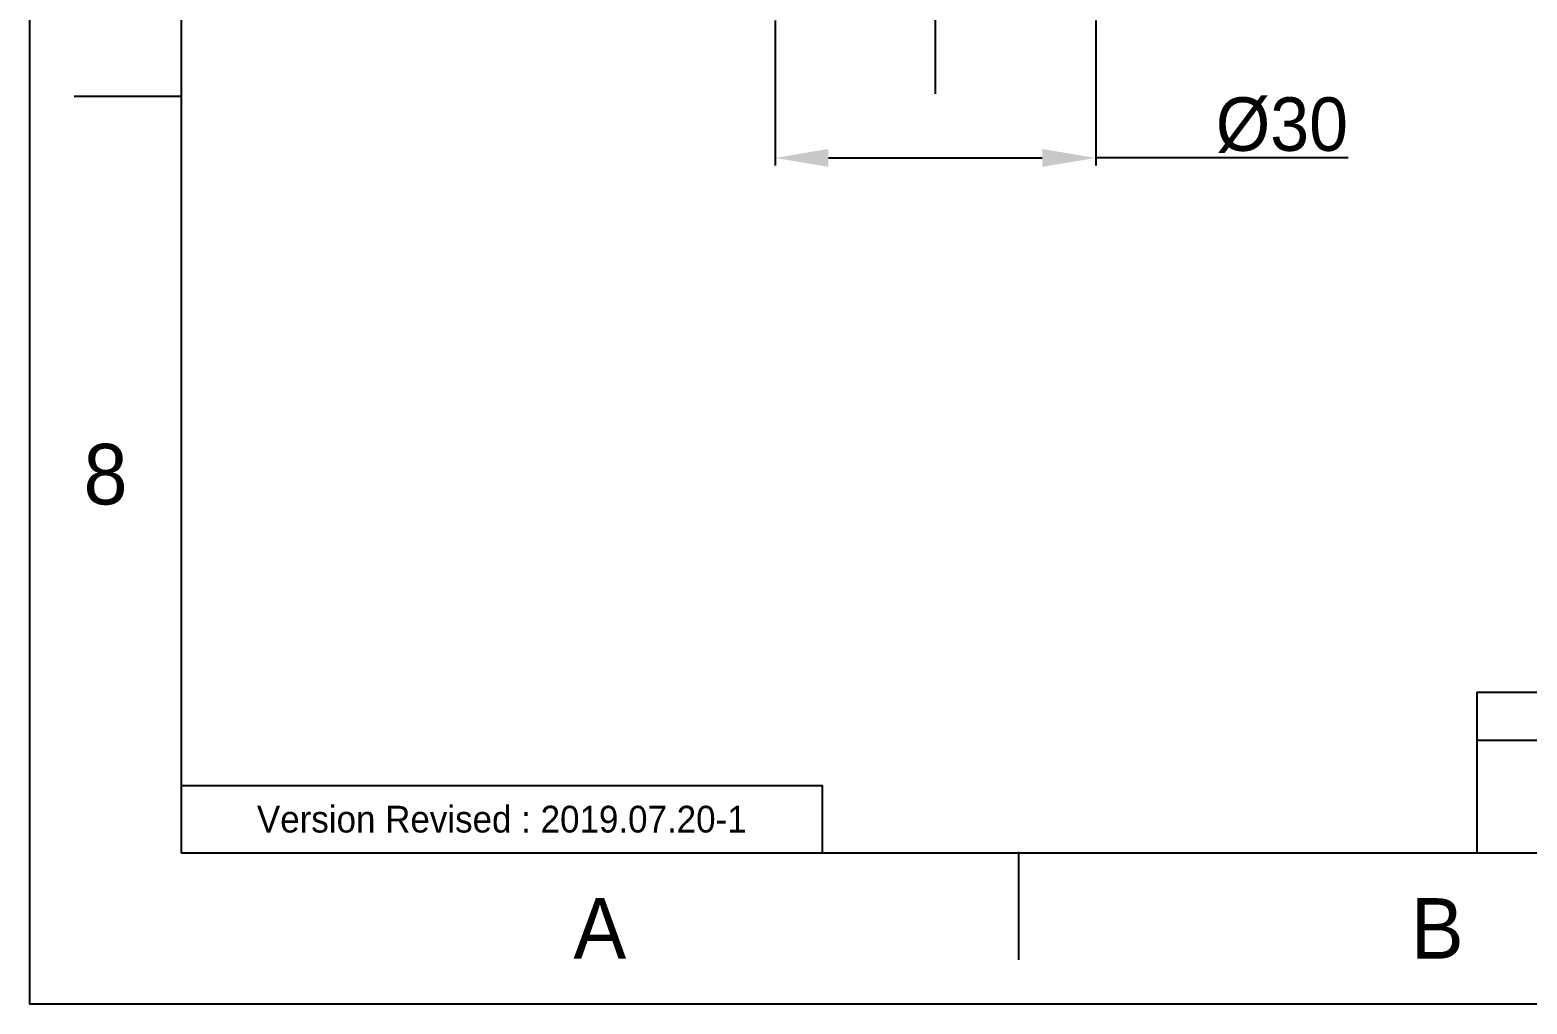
# Model space of a CAD drawing. Extents: x 8750 to 9170, y -15794 to -15200.
# Drawn here: x 8749.8 to 8889.9, y -15793.6 to -15702.6 of the extents above; entities that cross this region are included whole.
import ezdxf

# ---------------------------------------------------------------- set-up
doc = ezdxf.new("R2010")
doc.units = 0
doc.header["$MEASUREMENT"] = 0
doc.linetypes.add('CENTER2', pattern=[28.575, 19.05, -3.175, 3.175, -3.175])
doc.layers.get('0').update_dxf_attribs({"linetype": 'CONTINUOUS'})
doc.layers.get('DEFPOINTS').update_dxf_attribs({"linetype": 'CONTINUOUS'})
doc.layers.add('5', color=2, linetype='CONTINUOUS', lineweight=9)
for name, color, linetype in [('CENTER', 1, 'CENTER2'), ('FORM', 7, 'CONTINUOUS'), ('TEXT', 2, 'CONTINUOUS')]:
    doc.layers.add(name, color=color, linetype=linetype)
doc.styles.get("Standard").update_dxf_attribs({"font": 'Gulim.ttf'})
doc.dimstyles.new('STANDARD$0', dxfattribs={"dimtxt": 3.5, "dimasz": 2.5, "dimexe": 0.7, "dimexo": 0.7, "dimgap": 0.5, "dimtad": 3, "dimdec": 4, "dimdsep": 46, "dimtxsty": 'Standard', "dimcen": 0, "dimclrd": 2, "dimclre": 2, "dimclrt": 4, "dimadec": 0, "dimazin": 0, "dimtp": 0.2, "dimtm": 0.1, "dimtfac": 0.5, "dimtdec": 4, "dimtmove": 1, "dimatfit": 3, "dimfxl": 0, "dimtolj": 1, "dimarcsym": 0})

# ---------------------------------------------------------------- blocks, each defined once
blk = doc.blocks.new('*D3')
at = {"layer": '5', "color": 2, "lineweight": -2}
for p, q in [((8819.53, -15701.69), (8819.53, -15715.24)), ((8849.53, -15701.69), (8849.53, -15715.24)), ((8824.53, -15714.54), (8844.53, -15714.54)), ((8873.16, -15714.54), (8849.53, -15714.54))]:
    blk.add_line(p, q, dxfattribs=at)
at = {"layer": '5', "color": 2}
for points in [[(8824.53, -15713.7), (8824.53, -15715.37), (8819.53, -15714.54)], [(8844.53, -15713.7), (8844.53, -15715.37), (8849.53, -15714.54)]]:
    blk.add_solid(points, dxfattribs=at)
at = {"layer": 'DEFPOINTS', "color": 0}
for p in [(8819.53, -15700.99), (8849.53, -15700.99), (8849.53, -15714.54)]:
    blk.add_point(p, dxfattribs=at)
at = {"layer": '5', "color": 4, "insert": (8866.95, -15711.47), "char_height": 5, "attachment_point": 5}
blk.add_mtext('\\A1;%%C30', dxfattribs=at)

msp = doc.modelspace()

# ---------------------------------------------------------------- linework, layer by layer
for p, q in [((8763.971, -15213.835), (8763.971, -15779.492)), ((8763.971, -15708.784), (8753.971, -15708.784)), ((8763.971, -15779.492), (9155.688, -15779.492)), ((8842.314, -15779.492), (8842.314, -15789.492))]:
    msp.add_line(p, q)
msp.add_lwpolyline([(8749.829, -15199.694), (9169.829, -15199.694), (9169.829, -15793.633), (8749.829, -15793.633)], close=True)
for p in [(8763.971, -15708.784), (8842.314, -15779.492)]:
    msp.add_point(p)
at = {"layer": 'CENTER', "color": 1, "linetype": 'CENTER2', "ltscale": 0.5}
msp.add_line((8834.534, -15708.541), (8834.534, -15358.479), dxfattribs=at)
at = {"layer": 'FORM'}
for p, q in [((8885.188, -15764.492), (9155.688, -15764.492)), ((8885.188, -15764.492), (8885.188, -15779.492)), ((8955.688, -15768.992), (8885.188, -15768.992))]:
    msp.add_line(p, q, dxfattribs=at)
msp.add_lwpolyline([(8763.971, -15779.492), (8823.971, -15779.492), (8823.971, -15773.242), (8763.971, -15773.242)], close=True, dxfattribs=at)

# ---------------------------------------------------------------- texts
at = {"char_height": 5.657, "attachment_point": 5}
for s, width, insert in [('8', 50, (8756.9, -15744.138)), ('A', 10, (8803.143, -15786.562)), ('B', 10, (8881.486, -15786.562))]:
    msp.add_mtext_dynamic_manual_height_columns(s, width=width, gutter_width=12.5, heights=[0], dxfattribs=dict(at, insert=insert))
at = {"layer": 'TEXT', "insert": (8793.971, -15776.367), "char_height": 2.5, "attachment_point": 5}
msp.add_mtext_dynamic_manual_height_columns('Version Revised : 2019.07.20-1', width=60, gutter_width=12.5, heights=[0], dxfattribs=at)

# ---------------------------------------------------------------- dimensions: what is measured, and where the dimension line sits
at = {"layer": '5'}
dim = msp.add_linear_dim(base=(8849.534, -15714.537), p1=(8819.534, -15700.991), p2=(8849.534, -15700.991), text='%%C30', dimstyle='STANDARD$0', override={"dimtxt": 5, "dimasz": 5, "dimdec": 1, "dimzin": 9, "dimtdec": 1, "dimfxl": 1.25, "dimtfill": 1}, dxfattribs=at)
dim.commit()
dim.dimension.update_dxf_attribs({"geometry": '*D3', "text_midpoint": (8866.954, -15714.537), "dimtype": 128})

doc.saveas('drawing.dxf')
